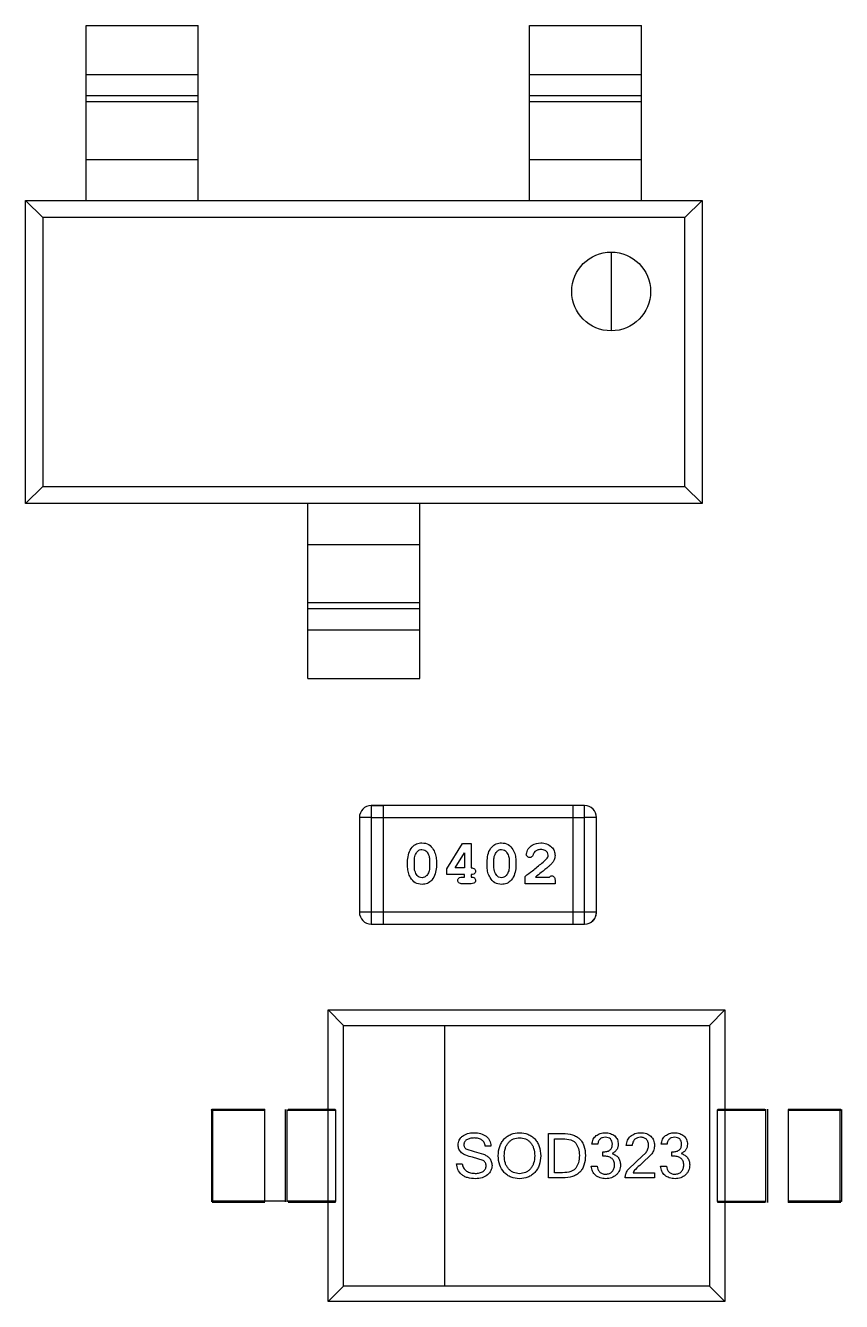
# Model space of a CAD drawing. Header units: millimetres. Extents: x 16604 to 36223, y 4309 to 8014.
# Drawn here: x 19503.45 to 19506.95, y 5301.41 to 5306.89 of the extents above; entities that cross this region are included whole.
import ezdxf

# ---------------------------------------------------------------- set-up
doc = ezdxf.new("R2010")
doc.units = ezdxf.units.MM
doc.layers.get('0').update_dxf_attribs({"lineweight": 35})

msp = doc.modelspace()

# ---------------------------------------------------------------- linework, layer by layer
at = {"color": 7, "linetype": 'Continuous', "lineweight": 25}
for p, q in [((19503.7088, 5306.5848), (19503.7088, 5306.8854)), ((19503.7088, 5306.8854), (19504.1888, 5306.8854)), ((19504.1888, 5306.5848), (19504.1888, 5306.8854)), ((19505.6088, 5306.5848), (19505.6088, 5306.8854)), ((19505.6088, 5306.8854), (19506.0888, 5306.8854)), ((19506.0888, 5306.6757), (19506.0888, 5306.8854)), ((19503.7088, 5306.6757), (19504.1888, 5306.6757)), ((19505.6088, 5306.6757), (19506.0888, 5306.6757)), ((19506.0888, 5306.5848), (19506.0888, 5306.6757)), ((19503.7088, 5306.5848), (19504.1888, 5306.5848)), ((19503.7088, 5306.5596), (19503.7088, 5306.5848)), ((19504.1888, 5306.5596), (19504.1888, 5306.5848)), ((19505.6088, 5306.5848), (19506.0888, 5306.5848)), ((19505.6088, 5306.5596), (19505.6088, 5306.5848)), ((19506.0888, 5306.5596), (19506.0888, 5306.5848)), ((19503.7088, 5306.5596), (19504.1888, 5306.5596)), ((19503.7088, 5306.3106), (19503.7088, 5306.5596)), ((19504.1888, 5306.3106), (19504.1888, 5306.5596)), ((19505.6088, 5306.1354), (19505.6088, 5306.5596)), ((19505.6088, 5306.5596), (19506.0888, 5306.5596)), ((19506.0888, 5306.1354), (19506.0888, 5306.5596)), ((19503.7088, 5306.3106), (19504.1888, 5306.3106)), ((19503.7088, 5306.1354), (19503.7088, 5306.3106)), ((19504.1888, 5306.1354), (19504.1888, 5306.3106)), ((19505.6088, 5306.3106), (19506.0888, 5306.3106)), ((19503.5226, 5306.0616), (19503.4488, 5306.1354)), ((19503.4488, 5306.1354), (19506.3488, 5306.1354)), ((19503.4488, 5304.8354), (19503.4488, 5306.1354)), ((19506.3488, 5306.1354), (19506.275, 5306.0616)), ((19506.3488, 5306.1354), (19506.3488, 5304.8354)), ((19506.275, 5306.0616), (19503.5226, 5306.0616)), ((19503.5226, 5306.0616), (19503.5226, 5304.9092)), ((19506.275, 5304.9092), (19506.275, 5306.0616)), ((19505.9588, 5305.9143), (19505.9588, 5305.5765)), ((19503.5226, 5304.9092), (19503.4488, 5304.8354)), ((19503.5226, 5304.9092), (19506.275, 5304.9092)), ((19506.3488, 5304.8354), (19506.275, 5304.9092)), ((19506.3488, 5304.8354), (19503.4488, 5304.8354)), ((19504.6588, 5304.6602), (19504.6588, 5304.8354)), ((19505.1388, 5304.6602), (19505.1388, 5304.8354)), ((19504.6588, 5304.6602), (19505.1388, 5304.6602)), ((19504.6588, 5304.4112), (19504.6588, 5304.6602)), ((19505.1388, 5304.4112), (19505.1388, 5304.6602)), ((19504.6588, 5304.4112), (19505.1388, 5304.4112)), ((19504.6588, 5304.386), (19504.6588, 5304.4112)), ((19505.1388, 5304.386), (19505.1388, 5304.4112)), ((19504.6588, 5304.386), (19505.1388, 5304.386)), ((19504.6588, 5304.0854), (19504.6588, 5304.386)), ((19505.1388, 5304.0854), (19505.1388, 5304.386)), ((19504.6588, 5304.2951), (19505.1388, 5304.2951)), ((19504.6588, 5304.0854), (19505.1388, 5304.0854)), ((19505.845, 5303.541), (19504.9306, 5303.541)), ((19504.9306, 5303.541), (19504.9306, 5303.033)), ((19504.9306, 5303.541), (19504.9814, 5303.541)), ((19504.9814, 5303.541), (19504.9814, 5303.033)), ((19505.7942, 5303.541), (19505.7942, 5303.033)), ((19505.845, 5303.033), (19505.845, 5303.541)), ((19504.9306, 5303.4902), (19504.8798, 5303.4902)), ((19504.8798, 5303.4902), (19504.8798, 5303.0838)), ((19504.9306, 5303.4902), (19505.845, 5303.4902)), ((19505.8958, 5303.4902), (19505.845, 5303.4902)), ((19505.8958, 5303.0838), (19505.8958, 5303.4902)), ((19505.2541, 5303.2691), (19505.3211, 5303.3788)), ((19505.3211, 5303.3788), (19505.359, 5303.3788)), ((19505.359, 5303.3788), (19505.359, 5303.2739)), ((19505.0863, 5303.2775), (19505.0863, 5303.307)), ((19505.1152, 5303.2779), (19505.1152, 5303.3066)), ((19505.1807, 5303.3066), (19505.1807, 5303.2779)), ((19505.2096, 5303.307), (19505.2096, 5303.2775)), ((19505.2904, 5303.2739), (19505.3302, 5303.3389)), ((19505.3302, 5303.3389), (19505.3302, 5303.2739)), ((19505.4272, 5303.2775), (19505.4272, 5303.307)), ((19505.456, 5303.2779), (19505.456, 5303.3066)), ((19505.5216, 5303.3066), (19505.5216, 5303.2779)), ((19505.5504, 5303.307), (19505.5504, 5303.2775)), ((19505.2541, 5303.2451), (19505.2541, 5303.2691)), ((19505.3302, 5303.2451), (19505.2541, 5303.2451)), ((19505.3302, 5303.2739), (19505.2904, 5303.2739)), ((19505.3302, 5303.2346), (19505.3302, 5303.2451)), ((19505.359, 5303.2451), (19505.359, 5303.2346)), ((19505.3197, 5303.2346), (19505.3302, 5303.2346)), ((19505.359, 5303.2057), (19505.3197, 5303.2057)), ((19505.5897, 5303.2057), (19505.5897, 5303.2372)), ((19505.7182, 5303.2057), (19505.5897, 5303.2057)), ((19505.6343, 5303.2346), (19505.6946, 5303.2346)), ((19505.7182, 5303.2188), (19505.7182, 5303.2057)), ((19504.9306, 5303.0838), (19504.8798, 5303.0838)), ((19505.7942, 5303.0838), (19504.9306, 5303.0838)), ((19505.845, 5303.0838), (19505.7942, 5303.0838)), ((19505.8958, 5303.0838), (19505.845, 5303.0838)), ((19504.9306, 5303.033), (19505.7942, 5303.033)), ((19505.7942, 5303.033), (19505.845, 5303.033)), ((19504.8119, 5302.5988), (19504.7458, 5302.6649)), ((19504.7458, 5302.6649), (19506.4458, 5302.6649)), ((19504.7458, 5302.2399), (19504.7458, 5302.6649)), ((19506.3796, 5302.5987), (19506.4458, 5302.6649)), ((19506.4458, 5302.6649), (19506.4458, 5302.2399)), ((19504.8119, 5302.5988), (19505.2458, 5302.5988)), ((19504.8119, 5301.481), (19504.8119, 5302.5988)), ((19505.2458, 5301.481), (19505.2458, 5302.5987)), ((19505.2458, 5302.5987), (19506.3796, 5302.5987)), ((19506.3796, 5302.5987), (19506.3796, 5301.481)), ((19504.2458, 5302.2369), (19504.2458, 5301.8424)), ((19504.2488, 5302.2399), (19504.4738, 5302.2399)), ((19504.2488, 5302.2349), (19504.4738, 5302.2349)), ((19504.2508, 5302.2369), (19504.2508, 5301.8424)), ((19504.4738, 5301.8424), (19504.4738, 5302.2399)), ((19504.5612, 5302.2374), (19504.5612, 5301.8424)), ((19504.5693, 5302.2374), (19504.5693, 5301.8424)), ((19504.5693, 5302.2349), (19504.7766, 5302.2349)), ((19504.7443, 5302.2349), (19504.7393, 5302.2399)), ((19504.7443, 5302.2399), (19504.7757, 5302.2399)), ((19504.7443, 5302.2374), (19504.7443, 5301.8413)), ((19504.7458, 5302.2349), (19504.7458, 5302.2399)), ((19504.7757, 5302.2399), (19504.7766, 5302.2349)), ((19504.7766, 5302.2349), (19504.7766, 5301.8449)), ((19506.4149, 5302.2349), (19506.4158, 5302.2399)), ((19506.4149, 5301.8449), (19506.4149, 5302.2349)), ((19506.4149, 5302.2349), (19506.6222, 5302.2349)), ((19506.4158, 5302.2399), (19506.4473, 5302.2399)), ((19506.4473, 5301.8424), (19506.4473, 5302.2384)), ((19506.6222, 5301.8399), (19506.6222, 5302.2399)), ((19506.6303, 5301.8399), (19506.6303, 5302.2399)), ((19506.7178, 5302.2399), (19506.943, 5302.2399)), ((19506.7178, 5302.2374), (19506.7178, 5301.8399)), ((19506.7178, 5302.2349), (19506.9457, 5302.2349)), ((19506.9408, 5301.8429), (19506.9408, 5302.2373)), ((19506.9458, 5302.2373), (19506.9458, 5301.8429)), ((19505.6907, 5301.9444), (19505.6907, 5302.1353)), ((19505.6907, 5302.1353), (19505.7513, 5302.1353)), ((19505.7159, 5302.1127), (19505.7507, 5302.1127)), ((19505.7159, 5301.9671), (19505.7159, 5302.1127)), ((19505.9014, 5302.0889), (19505.8761, 5302.0889)), ((19506.1981, 5302.0889), (19506.1728, 5302.0889)), ((19505.3365, 5302.0689), (19505.3713, 5302.0573)), ((19505.3713, 5302.0573), (19505.4118, 5302.0463)), ((19505.4436, 5302.0813), (19505.419, 5302.0813)), ((19505.9225, 5302.0375), (19505.9225, 5302.0566)), ((19505.9225, 5302.0566), (19505.928, 5302.0566)), ((19505.9318, 5302.0375), (19505.9225, 5302.0375)), ((19506.0484, 5302.0834), (19506.0231, 5302.0834)), ((19506.0689, 5302.0169), (19506.1085, 5302.054)), ((19506.133, 5302.0481), (19506.0874, 5302.0038)), ((19506.2191, 5302.0566), (19506.2247, 5302.0566)), ((19506.2191, 5302.0375), (19506.2191, 5302.0566)), ((19506.2285, 5302.0375), (19506.2191, 5302.0375)), ((19505.296, 5302.0057), (19505.3203, 5302.0057)), ((19505.41, 5302.0193), (19505.3639, 5302.0334)), ((19505.8736, 5301.9948), (19505.899, 5301.9948)), ((19506.0293, 5301.9778), (19506.0689, 5302.0169)), ((19506.1703, 5301.9948), (19506.1957, 5301.9948)), ((19505.7513, 5301.9444), (19505.6907, 5301.9444)), ((19505.7507, 5301.9671), (19505.7159, 5301.9671)), ((19506.1449, 5301.9444), (19506.0185, 5301.9444)), ((19506.0527, 5301.9671), (19506.1449, 5301.9671)), ((19506.1449, 5301.9671), (19506.1449, 5301.9444)), ((19504.2557, 5301.8449), (19504.2458, 5301.8449)), ((19504.5612, 5301.8449), (19504.2485, 5301.8449)), ((19504.4738, 5301.8399), (19504.2485, 5301.8399)), ((19504.7443, 5301.8449), (19504.5693, 5301.8449)), ((19504.7766, 5301.8449), (19504.7443, 5301.8449)), ((19504.7757, 5301.8399), (19504.7443, 5301.8399)), ((19504.7458, 5301.8399), (19504.7458, 5301.8449)), ((19504.7458, 5301.4149), (19504.7458, 5301.8399)), ((19504.7766, 5301.8449), (19504.7757, 5301.8399)), ((19506.4158, 5301.8399), (19506.4149, 5301.8449)), ((19506.4149, 5301.8449), (19506.6222, 5301.8449)), ((19506.4473, 5301.8399), (19506.4158, 5301.8399)), ((19506.4458, 5301.8399), (19506.4458, 5301.4149)), ((19506.9428, 5301.8449), (19506.7178, 5301.8449)), ((19506.9428, 5301.8399), (19506.7178, 5301.8399)), ((19506.9358, 5301.8449), (19506.9457, 5301.8449)), ((19504.7458, 5301.4149), (19504.8119, 5301.481)), ((19505.2458, 5301.481), (19504.8119, 5301.481)), ((19506.3796, 5301.481), (19505.2458, 5301.481)), ((19506.3796, 5301.481), (19506.4458, 5301.4149)), ((19506.4458, 5301.4149), (19504.7458, 5301.4149))]:
    msp.add_line(p, q, dxfattribs=at)
msp.add_circle((19505.9588, 5305.7454), 0.1689, dxfattribs=at)
for centre, start, end in [((19504.9306, 5303.4902), 90, 180), ((19505.845, 5303.4902), 0, 90), ((19504.9306, 5303.0838), 180, 270), ((19505.845, 5303.0838), 270, 0)]:
    msp.add_arc(centre, 0.0508, start, end, dxfattribs=at)
for points, knots in [([(19505.0863, 5303.307), (19505.0874, 5303.317), (19505.0897, 5303.337), (19505.1033, 5303.3619), (19505.1238, 5303.3792), (19505.1397, 5303.3806), (19505.1476, 5303.3814)], [0, 0, 0, 0, 0.2802329, 0.5607804, 0.7801634, 1, 1, 1, 1]), ([(19505.1272, 5303.3429), (19505.1305, 5303.346), (19505.1364, 5303.3516), (19505.1443, 5303.3523), (19505.1479, 5303.3525)], [0, 0, 0, 0, 0.558894, 1, 1, 1, 1]), ([(19505.1476, 5303.3814), (19505.1579, 5303.3802), (19505.1786, 5303.3779), (19505.1963, 5303.354), (19505.2077, 5303.3309), (19505.2089, 5303.315), (19505.2096, 5303.307)], [0, 0, 0, 0, 0.278653, 0.558132, 0.779122, 1, 1, 1, 1]), ([(19505.1479, 5303.3525), (19505.1522, 5303.3522), (19505.16, 5303.3515), (19505.1656, 5303.3461), (19505.1681, 5303.3437)], [0, 0, 0, 0, 0.559719, 1, 1, 1, 1]), ([(19505.4272, 5303.307), (19505.4283, 5303.317), (19505.4305, 5303.337), (19505.4441, 5303.3619), (19505.4647, 5303.3792), (19505.4805, 5303.3806), (19505.4885, 5303.3814)], [0, 0, 0, 0, 0.280233, 0.56078, 0.780163, 1, 1, 1, 1]), ([(19505.4681, 5303.3429), (19505.4714, 5303.346), (19505.4772, 5303.3516), (19505.4852, 5303.3523), (19505.4887, 5303.3525)], [0, 0, 0, 0, 0.558894, 1, 1, 1, 1]), ([(19505.4885, 5303.3814), (19505.4988, 5303.3802), (19505.5194, 5303.3779), (19505.5371, 5303.354), (19505.5485, 5303.3309), (19505.5498, 5303.315), (19505.5504, 5303.307)], [0, 0, 0, 0, 0.2786531, 0.5581323, 0.7791225, 1, 1, 1, 1]), ([(19505.4887, 5303.3525), (19505.4931, 5303.3522), (19505.5009, 5303.3515), (19505.5065, 5303.3461), (19505.5089, 5303.3437)], [0, 0, 0, 0, 0.5597193, 1, 1, 1, 1]), ([(19505.595, 5303.3325), (19505.5971, 5303.3403), (19505.6015, 5303.3559), (19505.6236, 5303.3765), (19505.6444, 5303.3796), (19505.6571, 5303.3814)], [0, 0, 0, 0, 0.279813, 0.560624, 1, 1, 1, 1]), ([(19505.6569, 5303.3525), (19505.6518, 5303.3521), (19505.6426, 5303.3514), (19505.6353, 5303.346), (19505.6321, 5303.3436)], [0, 0, 0, 0, 0.559769, 1, 1, 1, 1]), ([(19505.6894, 5303.3283), (19505.6885, 5303.3325), (19505.6867, 5303.3408), (19505.6743, 5303.3508), (19505.6635, 5303.3519), (19505.6569, 5303.3525)], [0, 0, 0, 0, 0.278618, 0.559765, 1, 1, 1, 1]), ([(19505.6571, 5303.3814), (19505.6657, 5303.3807), (19505.6829, 5303.3793), (19505.7031, 5303.3654), (19505.7161, 5303.347), (19505.7175, 5303.3335), (19505.7182, 5303.3268)], [0, 0, 0, 0, 0.280289, 0.559837, 0.779945, 1, 1, 1, 1]), ([(19505.1152, 5303.3066), (19505.1157, 5303.314), (19505.1166, 5303.3272), (19505.124, 5303.3381), (19505.1272, 5303.3429)], [0, 0, 0, 0, 0.559873, 1, 1, 1, 1]), ([(19505.1681, 5303.3437), (19505.1722, 5303.3374), (19505.1795, 5303.326), (19505.1803, 5303.3125), (19505.1807, 5303.3066)], [0, 0, 0, 0, 0.5592349, 1, 1, 1, 1]), ([(19505.456, 5303.3066), (19505.4565, 5303.314), (19505.4574, 5303.3272), (19505.4648, 5303.3381), (19505.4681, 5303.3429)], [0, 0, 0, 0, 0.559873, 1, 1, 1, 1]), ([(19505.5089, 5303.3437), (19505.513, 5303.3374), (19505.5204, 5303.326), (19505.5212, 5303.3125), (19505.5216, 5303.3066)], [0, 0, 0, 0, 0.559235, 1, 1, 1, 1]), ([(19505.5897, 5303.2372), (19505.6004, 5303.2454), (19505.6179, 5303.2589), (19505.642, 5303.2781), (19505.6624, 5303.2944), (19505.6751, 5303.3062), (19505.6814, 5303.3122)], [0, 0, 0, 0, 0.340031, 0.560051, 0.780068, 1, 1, 1, 1]), ([(19505.6097, 5303.3185), (19505.6076, 5303.3187), (19505.6034, 5303.3192), (19505.5986, 5303.323), (19505.5955, 5303.3275), (19505.5952, 5303.3309), (19505.595, 5303.3325)], [0, 0, 0, 0, 0.279504, 0.559316, 0.779773, 1, 1, 1, 1]), ([(19505.6238, 5303.3294), (19505.6232, 5303.3277), (19505.6218, 5303.3244), (19505.6183, 5303.3206), (19505.6139, 5303.3187), (19505.6111, 5303.3185), (19505.6097, 5303.3185)], [0, 0, 0, 0, 0.280502, 0.559573, 0.77954, 1, 1, 1, 1]), ([(19505.6321, 5303.3436), (19505.6301, 5303.3412), (19505.6265, 5303.3369), (19505.6246, 5303.3317), (19505.6238, 5303.3294)], [0, 0, 0, 0, 0.559298, 1, 1, 1, 1]), ([(19505.6814, 5303.3122), (19505.6837, 5303.3148), (19505.6879, 5303.3195), (19505.6889, 5303.3256), (19505.6894, 5303.3283)], [0, 0, 0, 0, 0.560979, 1, 1, 1, 1]), ([(19505.7182, 5303.3268), (19505.7176, 5303.3203), (19505.7166, 5303.3096), (19505.7082, 5303.297), (19505.6996, 5303.288), (19505.6934, 5303.2824), (19505.6903, 5303.2796)], [0, 0, 0, 0, 0.338889, 0.558801, 0.779364, 1, 1, 1, 1]), ([(19505.1481, 5303.2031), (19505.1378, 5303.2043), (19505.1172, 5303.2066), (19505.0994, 5303.2305), (19505.0882, 5303.2537), (19505.0869, 5303.2695), (19505.0863, 5303.2775)], [0, 0, 0, 0, 0.278665, 0.558122, 0.779114, 1, 1, 1, 1]), ([(19505.1279, 5303.2407), (19505.1238, 5303.2471), (19505.1164, 5303.2585), (19505.1155, 5303.272), (19505.1152, 5303.2779)], [0, 0, 0, 0, 0.559159, 1, 1, 1, 1]), ([(19505.1481, 5303.2319), (19505.1438, 5303.2323), (19505.1359, 5303.2329), (19505.1304, 5303.2384), (19505.1279, 5303.2407)], [0, 0, 0, 0, 0.559767, 1, 1, 1, 1]), ([(19505.2096, 5303.2775), (19505.2084, 5303.2675), (19505.2062, 5303.2475), (19505.1925, 5303.2225), (19505.1719, 5303.2053), (19505.156, 5303.2038), (19505.1481, 5303.2031)], [0, 0, 0, 0, 0.280233, 0.560818, 0.780182, 1, 1, 1, 1]), ([(19505.1686, 5303.2416), (19505.1654, 5303.2385), (19505.1596, 5303.2329), (19505.1516, 5303.2322), (19505.1481, 5303.2319)], [0, 0, 0, 0, 0.55887, 1, 1, 1, 1]), ([(19505.1807, 5303.2779), (19505.1802, 5303.2705), (19505.1793, 5303.2573), (19505.1719, 5303.2464), (19505.1686, 5303.2416)], [0, 0, 0, 0, 0.559888, 1, 1, 1, 1]), ([(19505.359, 5303.2739), (19505.3615, 5303.2738), (19505.3664, 5303.2736), (19505.3729, 5303.2707), (19505.3768, 5303.2653), (19505.3772, 5303.2614), (19505.3774, 5303.2595)], [0, 0, 0, 0, 0.280975, 0.560088, 0.779862, 1, 1, 1, 1]), ([(19505.3774, 5303.2595), (19505.377, 5303.257), (19505.3764, 5303.252), (19505.3694, 5303.2455), (19505.363, 5303.2452), (19505.359, 5303.2451)], [0, 0, 0, 0, 0.280064, 0.559335, 1, 1, 1, 1]), ([(19505.4889, 5303.2031), (19505.4786, 5303.2043), (19505.458, 5303.2066), (19505.4403, 5303.2305), (19505.429, 5303.2537), (19505.4278, 5303.2695), (19505.4272, 5303.2775)], [0, 0, 0, 0, 0.278665, 0.558122, 0.779114, 1, 1, 1, 1]), ([(19505.4688, 5303.2407), (19505.4646, 5303.2471), (19505.4572, 5303.2585), (19505.4564, 5303.272), (19505.456, 5303.2779)], [0, 0, 0, 0, 0.559159, 1, 1, 1, 1]), ([(19505.489, 5303.2319), (19505.4846, 5303.2323), (19505.4768, 5303.2329), (19505.4712, 5303.2384), (19505.4688, 5303.2407)], [0, 0, 0, 0, 0.559767, 1, 1, 1, 1]), ([(19505.5504, 5303.2775), (19505.5493, 5303.2675), (19505.547, 5303.2475), (19505.5334, 5303.2225), (19505.5128, 5303.2053), (19505.4969, 5303.2038), (19505.4889, 5303.2031)], [0, 0, 0, 0, 0.280233, 0.560818, 0.780182, 1, 1, 1, 1]), ([(19505.5095, 5303.2416), (19505.5062, 5303.2385), (19505.5004, 5303.2329), (19505.4925, 5303.2322), (19505.489, 5303.2319)], [0, 0, 0, 0, 0.55887, 1, 1, 1, 1]), ([(19505.5216, 5303.2779), (19505.521, 5303.2705), (19505.5201, 5303.2573), (19505.5127, 5303.2464), (19505.5095, 5303.2416)], [0, 0, 0, 0, 0.559888, 1, 1, 1, 1]), ([(19505.6903, 5303.2796), (19505.6799, 5303.2711), (19505.6615, 5303.2558), (19505.6426, 5303.241), (19505.6343, 5303.2346)], [0, 0, 0, 0, 0.559982, 1, 1, 1, 1]), ([(19505.6946, 5303.2346), (19505.696, 5303.2361), (19505.6986, 5303.2387), (19505.7022, 5303.2395), (19505.7038, 5303.2398)], [0, 0, 0, 0, 0.56148, 1, 1, 1, 1]), ([(19505.7038, 5303.2398), (19505.7062, 5303.2395), (19505.7099, 5303.2391), (19505.7137, 5303.236), (19505.7179, 5303.23), (19505.7181, 5303.2238), (19505.7182, 5303.2188)], [0, 0, 0, 0, 0.2491976, 0.3747889, 0.5005875, 1, 1, 1, 1]), ([(19505.3013, 5303.2201), (19505.3016, 5303.2226), (19505.3023, 5303.2276), (19505.3093, 5303.234), (19505.3157, 5303.2344), (19505.3197, 5303.2346)], [0, 0, 0, 0, 0.280041, 0.559337, 1, 1, 1, 1]), ([(19505.3197, 5303.2057), (19505.3172, 5303.2058), (19505.3123, 5303.206), (19505.3057, 5303.2089), (19505.3019, 5303.2143), (19505.3015, 5303.2182), (19505.3013, 5303.2201)], [0, 0, 0, 0, 0.280947, 0.560058, 0.77987, 1, 1, 1, 1]), ([(19505.359, 5303.2346), (19505.3615, 5303.2345), (19505.3664, 5303.2343), (19505.3729, 5303.2313), (19505.3768, 5303.226), (19505.3772, 5303.2221), (19505.3774, 5303.2201)], [0, 0, 0, 0, 0.280975, 0.560088, 0.779862, 1, 1, 1, 1]), ([(19505.3774, 5303.2201), (19505.377, 5303.2177), (19505.3764, 5303.2127), (19505.3694, 5303.2062), (19505.363, 5303.2059), (19505.359, 5303.2057)], [0, 0, 0, 0, 0.2800636, 0.5593346, 1, 1, 1, 1]), ([(19505.8637, 5303.0367), (19505.8641, 5303.0368), (19505.8678, 5303.0379), (19505.8742, 5303.0419), (19505.8823, 5303.0487), (19505.8885, 5303.057), (19505.8928, 5303.066), (19505.8954, 5303.0752), (19505.8957, 5303.081), (19505.8958, 5303.0838)], [0, 0, 0, 0, 0.017775, 0.191787, 0.36605, 0.537057, 0.701169, 0.855769, 1, 1, 1, 1]), ([(19504.2458, 5302.2349), (19504.2458, 5302.2355), (19504.2459, 5302.2365), (19504.2466, 5302.2376), (19504.2472, 5302.2384), (19504.248, 5302.2391), (19504.2492, 5302.2397), (19504.2501, 5302.2398), (19504.2508, 5302.2399)], [0, 0, 0, 0, 0.239457, 0.368361, 0.5, 0.631639, 0.760543, 1, 1, 1, 1]), ([(19504.2508, 5302.2349), (19504.2501, 5302.2349), (19504.2492, 5302.2349), (19504.248, 5302.2349), (19504.2472, 5302.2349), (19504.2466, 5302.2349), (19504.2459, 5302.2349), (19504.2458, 5302.2349), (19504.2458, 5302.2349)], [0, 0, 0, 0, 0.239457, 0.368361, 0.5, 0.631639, 0.760543, 1, 1, 1, 1]), ([(19504.2508, 5302.2399), (19504.2508, 5302.2398), (19504.2508, 5302.2397), (19504.2508, 5302.2391), (19504.2508, 5302.2384), (19504.2508, 5302.2376), (19504.2508, 5302.2365), (19504.2508, 5302.2355), (19504.2508, 5302.2349)], [0, 0, 0, 0, 0.239457, 0.368361, 0.5, 0.631639, 0.760543, 1, 1, 1, 1]), ([(19504.5743, 5302.2399), (19504.5771, 5302.2399), (19504.5826, 5302.2399), (19504.6224, 5302.2399), (19504.6776, 5302.2399), (19504.7219, 5302.2399), (19504.7443, 5302.2399)], [0, 0, 0, 0, 0.249761, 0.499759, 0.747024, 1, 1, 1, 1]), ([(19506.4473, 5302.2399), (19506.4693, 5302.2399), (19506.5135, 5302.2399), (19506.5687, 5302.2399), (19506.6092, 5302.2399), (19506.6145, 5302.2399), (19506.6172, 5302.2399)], [0, 0, 0, 0, 0.249761, 0.499759, 0.747024, 1, 1, 1, 1]), ([(19506.9408, 5302.2399), (19506.9408, 5302.2398), (19506.9408, 5302.2397), (19506.9411, 5302.239), (19506.9414, 5302.2383), (19506.9418, 5302.2378), (19506.9421, 5302.2372), (19506.9426, 5302.2367), (19506.9431, 5302.2362), (19506.9436, 5302.2358), (19506.9441, 5302.2354), (19506.9448, 5302.2351), (19506.9456, 5302.2349), (19506.9457, 5302.2349), (19506.9458, 5302.2349)], [0, 0, 0, 0, 0.1359589, 0.2663323, 0.327837, 0.3864671, 0.4426667, 0.4973661, 0.5518595, 0.607569, 0.6657452, 0.7272015, 0.859547, 1, 1, 1, 1]), ([(19505.3026, 5302.0857), (19505.3029, 5302.0894), (19505.3035, 5302.0966), (19505.3072, 5302.1069), (19505.313, 5302.1162), (19505.3184, 5302.1211), (19505.3212, 5302.1237)], [0, 0, 0, 0, 0.2534315, 0.4963927, 0.7412245, 1, 1, 1, 1]), ([(19505.3212, 5302.1237), (19505.3283, 5302.128), (19505.3434, 5302.137), (19505.361, 5302.138), (19505.3704, 5302.1385)], [0, 0, 0, 0, 0.468216, 1, 1, 1, 1]), ([(19505.3388, 5302.108), (19505.3372, 5302.1066), (19505.334, 5302.1038), (19505.3304, 5302.0987), (19505.328, 5302.093), (19505.3275, 5302.0889), (19505.3273, 5302.0869)], [0, 0, 0, 0, 0.261735, 0.507784, 0.749801, 1, 1, 1, 1]), ([(19505.3715, 5302.1159), (19505.3654, 5302.1156), (19505.3539, 5302.1151), (19505.3436, 5302.1102), (19505.3388, 5302.108)], [0, 0, 0, 0, 0.535871, 1, 1, 1, 1]), ([(19505.3704, 5302.1385), (19505.3803, 5302.138), (19505.3989, 5302.1371), (19505.415, 5302.1279), (19505.4226, 5302.1236)], [0, 0, 0, 0, 0.532961, 1, 1, 1, 1]), ([(19505.419, 5302.0813), (19505.4179, 5302.0865), (19505.4163, 5302.094), (19505.4104, 5302.1023), (19505.4029, 5302.1091), (19505.3896, 5302.1148), (19505.3779, 5302.1155), (19505.3715, 5302.1159)], [0, 0, 0, 0, 0.240455, 0.351132, 0.461987, 0.703757, 1, 1, 1, 1]), ([(19505.4226, 5302.1236), (19505.4256, 5302.121), (19505.4315, 5302.1157), (19505.438, 5302.1055), (19505.4422, 5302.0939), (19505.4431, 5302.0856), (19505.4436, 5302.0813)], [0, 0, 0, 0, 0.246157, 0.486721, 0.734166, 1, 1, 1, 1]), ([(19505.4744, 5302.0398), (19505.4756, 5302.0535), (19505.4772, 5302.0733), (19505.4883, 5302.0971), (19505.4962, 5302.1067), (19505.5001, 5302.1115)], [0, 0, 0, 0, 0.523011, 0.762924, 1, 1, 1, 1]), ([(19505.5001, 5302.1115), (19505.5045, 5302.1156), (19505.5133, 5302.1237), (19505.535, 5302.1354), (19505.5534, 5302.1373), (19505.5659, 5302.1385)], [0, 0, 0, 0, 0.24805, 0.490819, 1, 1, 1, 1]), ([(19505.5006, 5302.0398), (19505.5014, 5302.0507), (19505.5025, 5302.0665), (19505.5104, 5302.0855), (19505.5162, 5302.093), (19505.519, 5302.0966)], [0, 0, 0, 0, 0.535502, 0.772586, 1, 1, 1, 1]), ([(19505.519, 5302.0966), (19505.5222, 5302.0997), (19505.5285, 5302.1057), (19505.544, 5302.1145), (19505.5573, 5302.116), (19505.5662, 5302.117)], [0, 0, 0, 0, 0.251006, 0.494544, 1, 1, 1, 1]), ([(19505.5659, 5302.1385), (19505.5784, 5302.1373), (19505.5967, 5302.1354), (19505.6184, 5302.1237), (19505.6272, 5302.1156), (19505.6316, 5302.1115)], [0, 0, 0, 0, 0.509096, 0.751862, 1, 1, 1, 1]), ([(19505.5662, 5302.117), (19505.575, 5302.116), (19505.5881, 5302.1145), (19505.6034, 5302.1057), (19505.6096, 5302.0997), (19505.6128, 5302.0966)], [0, 0, 0, 0, 0.503777, 0.747679, 1, 1, 1, 1]), ([(19505.6128, 5302.0966), (19505.6155, 5302.093), (19505.6212, 5302.0855), (19505.6291, 5302.0665), (19505.6302, 5302.0507), (19505.631, 5302.0398)], [0, 0, 0, 0, 0.2269177, 0.4639187, 1, 1, 1, 1]), ([(19505.6316, 5302.1115), (19505.6355, 5302.1067), (19505.6433, 5302.0971), (19505.6544, 5302.0733), (19505.656, 5302.0534), (19505.6571, 5302.0398)], [0, 0, 0, 0, 0.236879, 0.476756, 1, 1, 1, 1]), ([(19505.7507, 5302.1127), (19505.7624, 5302.112), (19505.7788, 5302.1111), (19505.798, 5302.1029), (19505.8044, 5302.0968), (19505.8074, 5302.0939)], [0, 0, 0, 0, 0.569869, 0.796521, 1, 1, 1, 1]), ([(19505.7513, 5302.1353), (19505.7657, 5302.1344), (19505.7862, 5302.1332), (19505.8103, 5302.1226), (19505.8244, 5302.112), (19505.8353, 5302.0983), (19505.8463, 5302.0749), (19505.8476, 5302.0549), (19505.8485, 5302.0409)], [0, 0, 0, 0, 0.276616, 0.394585, 0.505378, 0.615376, 0.731096, 1, 1, 1, 1]), ([(19505.8074, 5302.0939), (19505.8118, 5302.0865), (19505.8212, 5302.0701), (19505.822, 5302.0512), (19505.8225, 5302.0409)], [0, 0, 0, 0, 0.456571, 1, 1, 1, 1]), ([(19505.8761, 5302.0889), (19505.8776, 5302.0962), (19505.8797, 5302.1068), (19505.8873, 5302.1189), (19505.8922, 5302.1235), (19505.8946, 5302.1258)], [0, 0, 0, 0, 0.522286, 0.762255, 1, 1, 1, 1]), ([(19505.8946, 5302.1258), (19505.9003, 5302.1295), (19505.9122, 5302.137), (19505.9262, 5302.138), (19505.9334, 5302.1385)], [0, 0, 0, 0, 0.483227, 1, 1, 1, 1]), ([(19505.9339, 5302.1193), (19505.9295, 5302.1189), (19505.9232, 5302.1184), (19505.9157, 5302.1149), (19505.9112, 5302.1115), (19505.9074, 5302.1072), (19505.9033, 5302.0998), (19505.9022, 5302.0934), (19505.9014, 5302.0889)], [0, 0, 0, 0, 0.263852, 0.380911, 0.493693, 0.607376, 0.727022, 1, 1, 1, 1]), ([(19505.928, 5302.0566), (19505.9333, 5302.057), (19505.9407, 5302.0575), (19505.9495, 5302.0612), (19505.9547, 5302.0649), (19505.9587, 5302.0696), (19505.9628, 5302.0777), (19505.9634, 5302.0847), (19505.9638, 5302.0895)], [0, 0, 0, 0, 0.282653, 0.402858, 0.514856, 0.624674, 0.738684, 1, 1, 1, 1]), ([(19505.9334, 5302.1385), (19505.9412, 5302.138), (19505.9561, 5302.1371), (19505.9683, 5302.1286), (19505.974, 5302.1247)], [0, 0, 0, 0, 0.527365, 1, 1, 1, 1]), ([(19505.956, 5302.1116), (19505.9528, 5302.1137), (19505.9462, 5302.1182), (19505.9382, 5302.1189), (19505.9339, 5302.1193)], [0, 0, 0, 0, 0.468268, 1, 1, 1, 1]), ([(19505.9638, 5302.0895), (19505.9634, 5302.0938), (19505.9627, 5302.1019), (19505.9581, 5302.1085), (19505.956, 5302.1116)], [0, 0, 0, 0, 0.533543, 1, 1, 1, 1]), ([(19505.974, 5302.1247), (19505.9763, 5302.1223), (19505.9808, 5302.1175), (19505.9873, 5302.1057), (19505.9884, 5302.0957), (19505.9892, 5302.0889)], [0, 0, 0, 0, 0.24945, 0.492675, 1, 1, 1, 1]), ([(19505.9892, 5302.0889), (19505.9888, 5302.0849), (19505.9879, 5302.0768), (19505.9844, 5302.0695), (19505.9826, 5302.0658)], [0, 0, 0, 0, 0.495253, 1, 1, 1, 1]), ([(19506.0231, 5302.0834), (19506.0243, 5302.0911), (19506.0268, 5302.1063), (19506.0367, 5302.1179), (19506.0416, 5302.1235)], [0, 0, 0, 0, 0.514908, 1, 1, 1, 1]), ([(19506.0416, 5302.1235), (19506.0478, 5302.1278), (19506.0608, 5302.1369), (19506.0766, 5302.138), (19506.0849, 5302.1385)], [0, 0, 0, 0, 0.476596, 1, 1, 1, 1]), ([(19506.0599, 5302.1102), (19506.057, 5302.1065), (19506.0509, 5302.0985), (19506.0493, 5302.0886), (19506.0484, 5302.0834)], [0, 0, 0, 0, 0.468818, 1, 1, 1, 1]), ([(19506.0844, 5302.1193), (19506.0799, 5302.1188), (19506.071, 5302.1177), (19506.0635, 5302.1127), (19506.0599, 5302.1102)], [0, 0, 0, 0, 0.505946, 1, 1, 1, 1]), ([(19506.11, 5302.1103), (19506.1064, 5302.1127), (19506.0987, 5302.118), (19506.0893, 5302.1189), (19506.0844, 5302.1193)], [0, 0, 0, 0, 0.4698463, 1, 1, 1, 1]), ([(19506.0849, 5302.1385), (19506.0934, 5302.1379), (19506.1057, 5302.1369), (19506.1204, 5302.1303), (19506.1261, 5302.1256), (19506.1289, 5302.1233)], [0, 0, 0, 0, 0.53321, 0.770464, 1, 1, 1, 1]), ([(19506.1191, 5302.0854), (19506.1187, 5302.0902), (19506.1178, 5302.0993), (19506.1125, 5302.1067), (19506.11, 5302.1103)], [0, 0, 0, 0, 0.525207, 1, 1, 1, 1]), ([(19506.1289, 5302.1233), (19506.1333, 5302.1177), (19506.1423, 5302.1065), (19506.1437, 5302.0922), (19506.1444, 5302.0849)], [0, 0, 0, 0, 0.4924649, 1, 1, 1, 1]), ([(19506.1728, 5302.0889), (19506.1742, 5302.0962), (19506.1764, 5302.1068), (19506.184, 5302.1189), (19506.1888, 5302.1235), (19506.1913, 5302.1258)], [0, 0, 0, 0, 0.522286, 0.762255, 1, 1, 1, 1]), ([(19506.1913, 5302.1258), (19506.197, 5302.1295), (19506.2088, 5302.137), (19506.2228, 5302.138), (19506.2301, 5302.1385)], [0, 0, 0, 0, 0.483227, 1, 1, 1, 1]), ([(19506.2306, 5302.1193), (19506.2262, 5302.1189), (19506.2199, 5302.1184), (19506.2124, 5302.1149), (19506.2079, 5302.1115), (19506.2041, 5302.1072), (19506.2, 5302.0998), (19506.1989, 5302.0934), (19506.1981, 5302.0889)], [0, 0, 0, 0, 0.263852, 0.380911, 0.493693, 0.607376, 0.727022, 1, 1, 1, 1]), ([(19506.2247, 5302.0566), (19506.23, 5302.057), (19506.2374, 5302.0575), (19506.2462, 5302.0612), (19506.2514, 5302.0649), (19506.2554, 5302.0696), (19506.2595, 5302.0777), (19506.2601, 5302.0847), (19506.2605, 5302.0895)], [0, 0, 0, 0, 0.282653, 0.402858, 0.514856, 0.624674, 0.738684, 1, 1, 1, 1]), ([(19506.2301, 5302.1385), (19506.2379, 5302.138), (19506.2527, 5302.1371), (19506.2649, 5302.1286), (19506.2707, 5302.1247)], [0, 0, 0, 0, 0.527365, 1, 1, 1, 1]), ([(19506.2526, 5302.1116), (19506.2495, 5302.1137), (19506.2429, 5302.1182), (19506.2348, 5302.1189), (19506.2306, 5302.1193)], [0, 0, 0, 0, 0.468268, 1, 1, 1, 1]), ([(19506.2605, 5302.0895), (19506.2601, 5302.0938), (19506.2594, 5302.1019), (19506.2548, 5302.1085), (19506.2526, 5302.1116)], [0, 0, 0, 0, 0.533543, 1, 1, 1, 1]), ([(19506.2707, 5302.1247), (19506.273, 5302.1223), (19506.2775, 5302.1175), (19506.284, 5302.1057), (19506.2851, 5302.0957), (19506.2858, 5302.0889)], [0, 0, 0, 0, 0.24945, 0.492675, 1, 1, 1, 1]), ([(19506.2858, 5302.0889), (19506.2854, 5302.0849), (19506.2846, 5302.0768), (19506.2811, 5302.0695), (19506.2793, 5302.0658)], [0, 0, 0, 0, 0.495253, 1, 1, 1, 1]), ([(19505.3169, 5302.0528), (19505.3128, 5302.0575), (19505.3047, 5302.0671), (19505.3033, 5302.0795), (19505.3026, 5302.0857)], [0, 0, 0, 0, 0.500934, 1, 1, 1, 1]), ([(19505.3639, 5302.0334), (19505.3544, 5302.0356), (19505.3377, 5302.0395), (19505.3232, 5302.0487), (19505.3169, 5302.0528)], [0, 0, 0, 0, 0.563286, 1, 1, 1, 1]), ([(19505.3273, 5302.0869), (19505.3274, 5302.085), (19505.3278, 5302.0815), (19505.3297, 5302.0765), (19505.3326, 5302.0722), (19505.3352, 5302.07), (19505.3365, 5302.0689)], [0, 0, 0, 0, 0.264203, 0.510667, 0.751593, 1, 1, 1, 1]), ([(19505.4118, 5302.0463), (19505.4165, 5302.0441), (19505.4259, 5302.0397), (19505.4336, 5302.0327), (19505.4374, 5302.0293)], [0, 0, 0, 0, 0.501903, 1, 1, 1, 1]), ([(19505.5001, 5301.9683), (19505.4927, 5301.9785), (19505.4772, 5301.9998), (19505.4754, 5302.0261), (19505.4744, 5302.0398)], [0, 0, 0, 0, 0.4768495, 1, 1, 1, 1]), ([(19505.519, 5301.9831), (19505.5161, 5301.9868), (19505.5104, 5301.9943), (19505.5025, 5302.0132), (19505.5014, 5302.0289), (19505.5006, 5302.0398)], [0, 0, 0, 0, 0.22793, 0.465226, 1, 1, 1, 1]), ([(19505.631, 5302.0398), (19505.6302, 5302.0289), (19505.6291, 5302.0132), (19505.6212, 5301.9943), (19505.6155, 5301.9867), (19505.6127, 5301.9831)], [0, 0, 0, 0, 0.535446, 0.772575, 1, 1, 1, 1]), ([(19505.6571, 5302.0398), (19505.656, 5302.0262), (19505.6544, 5302.0063), (19505.6433, 5301.9826), (19505.6355, 5301.973), (19505.6316, 5301.9682)], [0, 0, 0, 0, 0.522953, 0.762904, 1, 1, 1, 1]), ([(19505.8485, 5302.0409), (19505.8476, 5302.0266), (19505.8463, 5302.0062), (19505.8354, 5301.9823), (19505.8245, 5301.9683), (19505.8103, 5301.9575), (19505.7863, 5301.9466), (19505.7657, 5301.9453), (19505.7513, 5301.9444)], [0, 0, 0, 0, 0.271716, 0.388251, 0.498532, 0.60903, 0.726179, 1, 1, 1, 1]), ([(19505.8225, 5302.0409), (19505.822, 5302.0303), (19505.8213, 5302.0109), (19505.8117, 5301.9941), (19505.8074, 5301.9864)], [0, 0, 0, 0, 0.545338, 1, 1, 1, 1]), ([(19505.9628, 5302.0278), (19505.9583, 5302.0306), (19505.9489, 5302.0364), (19505.9377, 5302.0371), (19505.9318, 5302.0375)], [0, 0, 0, 0, 0.469469, 1, 1, 1, 1]), ([(19505.9826, 5302.0658), (19505.9799, 5302.0625), (19505.9743, 5302.0555), (19505.9665, 5302.0514), (19505.9624, 5302.0492)], [0, 0, 0, 0, 0.483006, 1, 1, 1, 1]), ([(19505.9624, 5302.0492), (19505.9677, 5302.0472), (19505.9781, 5302.0434), (19505.9857, 5302.0354), (19505.9894, 5302.0315)], [0, 0, 0, 0, 0.512491, 1, 1, 1, 1]), ([(19506.1085, 5302.054), (19506.1114, 5302.0588), (19506.1172, 5302.0685), (19506.1185, 5302.0798), (19506.1191, 5302.0854)], [0, 0, 0, 0, 0.499556, 1, 1, 1, 1]), ([(19506.1444, 5302.0849), (19506.1439, 5302.0782), (19506.1429, 5302.0651), (19506.1362, 5302.0537), (19506.133, 5302.0481)], [0, 0, 0, 0, 0.508055, 1, 1, 1, 1]), ([(19506.2594, 5302.0278), (19506.255, 5302.0306), (19506.2456, 5302.0364), (19506.2344, 5302.0371), (19506.2285, 5302.0375)], [0, 0, 0, 0, 0.469469, 1, 1, 1, 1]), ([(19506.2793, 5302.0658), (19506.2766, 5302.0625), (19506.271, 5302.0555), (19506.2632, 5302.0514), (19506.2591, 5302.0492)], [0, 0, 0, 0, 0.483006, 1, 1, 1, 1]), ([(19506.2591, 5302.0492), (19506.2644, 5302.0472), (19506.2747, 5302.0434), (19506.2823, 5302.0354), (19506.286, 5302.0315)], [0, 0, 0, 0, 0.512491, 1, 1, 1, 1]), ([(19505.317, 5301.9592), (19505.3112, 5301.9658), (19505.2995, 5301.9792), (19505.2972, 5301.9968), (19505.296, 5302.0057)], [0, 0, 0, 0, 0.492803, 1, 1, 1, 1]), ([(19505.3203, 5302.0057), (19505.3208, 5302.0025), (19505.3218, 5301.9963), (19505.3256, 5301.9877), (19505.3309, 5301.9801), (19505.3357, 5301.9761), (19505.3381, 5301.9741)], [0, 0, 0, 0, 0.259298, 0.504974, 0.748078, 1, 1, 1, 1]), ([(19505.4234, 5301.9964), (19505.4232, 5301.9987), (19505.4226, 5302.0034), (19505.4198, 5302.0097), (19505.4157, 5302.0152), (19505.4119, 5302.0179), (19505.41, 5302.0193)], [0, 0, 0, 0, 0.260715, 0.50425, 0.745562, 1, 1, 1, 1]), ([(19505.4105, 5301.9727), (19505.4124, 5301.9742), (19505.4159, 5301.9773), (19505.4199, 5301.9831), (19505.4226, 5301.9895), (19505.4232, 5301.994), (19505.4234, 5301.9964)], [0, 0, 0, 0, 0.260201, 0.505608, 0.748107, 1, 1, 1, 1]), ([(19505.4481, 5301.9983), (19505.4478, 5301.9944), (19505.4472, 5301.9866), (19505.4433, 5301.9757), (19505.4371, 5301.9657), (19505.4314, 5301.9602), (19505.4285, 5301.9574)], [0, 0, 0, 0, 0.252562, 0.495425, 0.740658, 1, 1, 1, 1]), ([(19505.4374, 5302.0293), (19505.4403, 5302.0248), (19505.4465, 5302.0154), (19505.4475, 5302.0042), (19505.4481, 5301.9983)], [0, 0, 0, 0, 0.474474, 1, 1, 1, 1]), ([(19505.5657, 5301.9628), (19505.5569, 5301.9638), (19505.5437, 5301.9652), (19505.5284, 5301.9741), (19505.5221, 5301.9801), (19505.519, 5301.9831)], [0, 0, 0, 0, 0.503582, 0.747572, 1, 1, 1, 1]), ([(19505.6127, 5301.9831), (19505.6095, 5301.98), (19505.6032, 5301.974), (19505.5878, 5301.9652), (19505.5746, 5301.9637), (19505.5657, 5301.9628)], [0, 0, 0, 0, 0.251487, 0.495146, 1, 1, 1, 1]), ([(19505.8074, 5301.9864), (19505.8044, 5301.9834), (19505.7981, 5301.9771), (19505.7789, 5301.9687), (19505.7624, 5301.9677), (19505.7507, 5301.9671)], [0, 0, 0, 0, 0.204602, 0.431211, 1, 1, 1, 1]), ([(19505.8919, 5301.9559), (19505.8893, 5301.9584), (19505.8842, 5301.9635), (19505.8765, 5301.9762), (19505.8748, 5301.9873), (19505.8736, 5301.9948)], [0, 0, 0, 0, 0.246353, 0.4887, 1, 1, 1, 1]), ([(19505.899, 5301.9948), (19505.8996, 5301.9903), (19505.9007, 5301.9815), (19505.9059, 5301.9742), (19505.9086, 5301.9706)], [0, 0, 0, 0, 0.50121, 1, 1, 1, 1]), ([(19505.9733, 5302.0002), (19505.9728, 5302.0056), (19505.9718, 5302.0158), (19505.9657, 5302.0239), (19505.9628, 5302.0278)], [0, 0, 0, 0, 0.5276035, 1, 1, 1, 1]), ([(19505.9631, 5301.9715), (19505.9659, 5301.9757), (19505.9717, 5301.9844), (19505.9728, 5301.9948), (19505.9733, 5302.0002)], [0, 0, 0, 0, 0.481587, 1, 1, 1, 1]), ([(19505.9988, 5302.0007), (19505.998, 5301.9925), (19505.9967, 5301.9804), (19505.9888, 5301.9662), (19505.9834, 5301.9606), (19505.9807, 5301.9577)], [0, 0, 0, 0, 0.509149, 0.751769, 1, 1, 1, 1]), ([(19505.9894, 5302.0315), (19505.992, 5302.0268), (19505.9972, 5302.0172), (19505.9983, 5302.0062), (19505.9988, 5302.0007)], [0, 0, 0, 0, 0.490164, 1, 1, 1, 1]), ([(19506.0874, 5302.0038), (19506.0791, 5301.9966), (19506.0681, 5301.987), (19506.0564, 5301.9745), (19506.0538, 5301.9692), (19506.0527, 5301.9671)], [0, 0, 0, 0, 0.651174, 0.861652, 1, 1, 1, 1]), ([(19506.1885, 5301.9559), (19506.186, 5301.9584), (19506.1809, 5301.9635), (19506.1732, 5301.9762), (19506.1715, 5301.9873), (19506.1703, 5301.9948)], [0, 0, 0, 0, 0.246353, 0.4887, 1, 1, 1, 1]), ([(19506.1957, 5301.9948), (19506.1963, 5301.9903), (19506.1974, 5301.9815), (19506.2026, 5301.9742), (19506.2052, 5301.9706)], [0, 0, 0, 0, 0.5012099, 1, 1, 1, 1]), ([(19506.27, 5302.0002), (19506.2695, 5302.0056), (19506.2685, 5302.0158), (19506.2623, 5302.0239), (19506.2594, 5302.0278)], [0, 0, 0, 0, 0.527603, 1, 1, 1, 1]), ([(19506.2598, 5301.9715), (19506.2626, 5301.9757), (19506.2684, 5301.9844), (19506.2695, 5301.9948), (19506.27, 5302.0002)], [0, 0, 0, 0, 0.481587, 1, 1, 1, 1]), ([(19506.2955, 5302.0007), (19506.2947, 5301.9925), (19506.2934, 5301.9804), (19506.2855, 5301.9662), (19506.2801, 5301.9606), (19506.2774, 5301.9577)], [0, 0, 0, 0, 0.509149, 0.751769, 1, 1, 1, 1]), ([(19506.286, 5302.0315), (19506.2886, 5302.0268), (19506.2939, 5302.0172), (19506.295, 5302.0062), (19506.2955, 5302.0007)], [0, 0, 0, 0, 0.490164, 1, 1, 1, 1]), ([(19505.3774, 5301.9412), (19505.3655, 5301.9419), (19505.3487, 5301.9429), (19505.3285, 5301.9507), (19505.3207, 5301.9565), (19505.317, 5301.9592)], [0, 0, 0, 0, 0.550312, 0.783736, 1, 1, 1, 1]), ([(19505.3381, 5301.9741), (19505.344, 5301.9712), (19505.3561, 5301.9653), (19505.3695, 5301.9644), (19505.3763, 5301.9639)], [0, 0, 0, 0, 0.492115, 1, 1, 1, 1]), ([(19505.3763, 5301.9639), (19505.3826, 5301.9643), (19505.3946, 5301.9649), (19505.4054, 5301.9702), (19505.4105, 5301.9727)], [0, 0, 0, 0, 0.524341, 1, 1, 1, 1]), ([(19505.4285, 5301.9574), (19505.4211, 5301.9528), (19505.4055, 5301.9429), (19505.3871, 5301.9418), (19505.3774, 5301.9412)], [0, 0, 0, 0, 0.471911, 1, 1, 1, 1]), ([(19505.5659, 5301.9412), (19505.5534, 5301.9424), (19505.535, 5301.9443), (19505.5133, 5301.9561), (19505.5045, 5301.9642), (19505.5001, 5301.9683)], [0, 0, 0, 0, 0.508923, 0.751734, 1, 1, 1, 1]), ([(19505.6316, 5301.9682), (19505.6272, 5301.9641), (19505.6184, 5301.9561), (19505.5967, 5301.9443), (19505.5784, 5301.9424), (19505.5659, 5301.9412)], [0, 0, 0, 0, 0.248138, 0.490904, 1, 1, 1, 1]), ([(19505.9357, 5301.9412), (19505.9273, 5301.9417), (19505.9114, 5301.9428), (19505.8981, 5301.9517), (19505.8919, 5301.9559)], [0, 0, 0, 0, 0.526371, 1, 1, 1, 1]), ([(19505.9086, 5301.9706), (19505.9124, 5301.9678), (19505.9205, 5301.9619), (19505.9305, 5301.9609), (19505.9357, 5301.9604)], [0, 0, 0, 0, 0.470906, 1, 1, 1, 1]), ([(19505.9357, 5301.9604), (19505.941, 5301.961), (19505.9512, 5301.9622), (19505.9592, 5301.9685), (19505.9631, 5301.9715)], [0, 0, 0, 0, 0.5161708, 1, 1, 1, 1]), ([(19505.9807, 5301.9577), (19505.9742, 5301.953), (19505.9607, 5301.9433), (19505.9442, 5301.9419), (19505.9357, 5301.9412)], [0, 0, 0, 0, 0.487815, 1, 1, 1, 1]), ([(19506.0185, 5301.9444), (19506.0191, 5301.9502), (19506.0205, 5301.962), (19506.0263, 5301.9724), (19506.0293, 5301.9778)], [0, 0, 0, 0, 0.489283, 1, 1, 1, 1]), ([(19506.2324, 5301.9412), (19506.224, 5301.9417), (19506.2081, 5301.9428), (19506.1948, 5301.9517), (19506.1885, 5301.9559)], [0, 0, 0, 0, 0.526371, 1, 1, 1, 1]), ([(19506.2052, 5301.9706), (19506.209, 5301.9678), (19506.2171, 5301.9619), (19506.2271, 5301.9609), (19506.2324, 5301.9604)], [0, 0, 0, 0, 0.470906, 1, 1, 1, 1]), ([(19506.2324, 5301.9604), (19506.2377, 5301.961), (19506.2478, 5301.9622), (19506.2559, 5301.9685), (19506.2598, 5301.9715)], [0, 0, 0, 0, 0.516171, 1, 1, 1, 1]), ([(19506.2774, 5301.9577), (19506.2708, 5301.953), (19506.2574, 5301.9433), (19506.2409, 5301.9419), (19506.2324, 5301.9412)], [0, 0, 0, 0, 0.4878153, 1, 1, 1, 1]), ([(19504.7443, 5301.8399), (19504.7222, 5301.8399), (19504.678, 5301.8399), (19504.6228, 5301.8399), (19504.5823, 5301.8399), (19504.577, 5301.8399), (19504.5743, 5301.8399)], [0, 0, 0, 0, 0.249761, 0.499759, 0.747024, 1, 1, 1, 1]), ([(19506.6172, 5301.8399), (19506.6145, 5301.8399), (19506.6089, 5301.8399), (19506.5691, 5301.8399), (19506.514, 5301.8399), (19506.4697, 5301.8399), (19506.4473, 5301.8399)], [0, 0, 0, 0, 0.249761, 0.499759, 0.747024, 1, 1, 1, 1])]:
    msp.add_open_spline(points, degree=3, knots=knots, dxfattribs=at)

doc.saveas('drawing.dxf')
